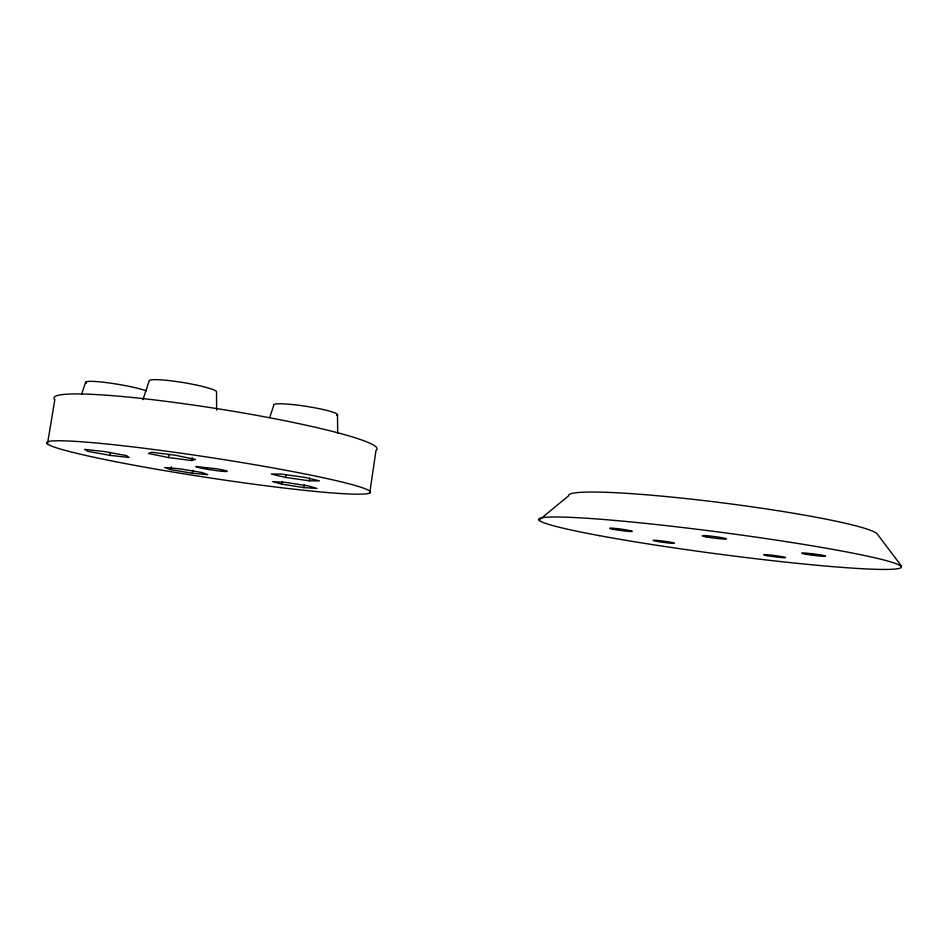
<?xml version="1.0" encoding="UTF-8"?>
<svg xmlns="http://www.w3.org/2000/svg" width="949" height="949" viewBox="0 0 949 949"><rect width="100%" height="100%" fill="white"/><g stroke="black" fill="none" stroke-linecap="round" stroke-linejoin="round"><path stroke-width="1.42" d="M369.719 493.053A163.916 10.119 8.7 0 0 143.631 448.213A163.916 10.119 8.7 0 0 112.623 461.107A163.916 10.119 8.7 0 0 369.719 493.053L376.029 450.277A163.501 14.804 9 0 0 217.024 408.639A163.501 14.804 9 0 0 54.828 399.648L47.45 444.013M281.924 484.204L272.636 481.594L285.708 482.412L308.176 485.888L317.013 488.45L303.834 487.584L281.924 484.204L282.339 481.451M285.59 477.442L271.307 474.049L281.046 474.014L305.448 477.477L319.433 480.882L309.315 480.811L285.59 477.442L286.017 474.666M303.834 487.584L304.249 484.844M309.315 480.811L309.742 478.035M168.59 457.572L148.447 453.456L151.449 452.222L175.268 455.235L195.458 459.411L191.781 460.514L168.59 457.572L169.041 454.69M171.022 469.684L164.663 467.466L180.191 468.877L201.983 472.519L207.807 474.666L192.386 473.243L171.022 469.684L171.484 466.778M191.781 460.514L192.232 457.62M192.386 473.243L192.837 470.348M109.894 455.354L129.04 457.465L126.49 455.591L104.141 451.51L84.663 449.375L87.877 451.356L109.894 455.354L110.369 452.471M269.706 417.596L273.739 405.259A32.313 3.547 8.8 0 1 307.654 406.575A32.313 3.547 8.8 0 1 336.741 415.401M142.955 399.659L149.171 380.917A34.152 3.784 9.4 0 1 182.967 382.53A34.152 3.784 9.4 0 1 216.55 391.937L216.609 410.098M81.59 394.25L85.647 382.222M539.293 519.969L568.665 495.769A155.731 12.195 7.3 0 1 716.293 502.08A155.731 12.195 7.3 0 1 877.184 533.907L901.55 566.197M337.464 414.583L337.725 433.242M86.549 383.242A32.42 3.31 9.5 0 1 106.691 382.637A32.42 3.31 9.5 0 1 146.276 390.881M196.229 466.54L196.135 466.552A15.753 0.961 8.7 0 0 209.088 469.553A15.753 0.961 8.7 0 0 226.716 471.523A15.753 0.961 8.7 0 0 217.013 468.877L196.229 466.54M599.436 535.651A182.872 10.937 7.5 0 0 897.968 568.665A182.872 10.937 7.5 0 0 664.181 525.402A182.872 10.937 7.5 0 0 599.436 535.651M805.428 554.133A11.957 0.712 7.2 0 0 825.167 556.28A11.957 0.712 7.2 0 0 810.351 553.54A11.957 0.712 7.2 0 0 805.428 554.133M767.195 555.663A11.008 0.617 7.4 0 0 785.298 557.68A11.008 0.617 7.4 0 0 771.501 555.165A11.008 0.617 7.4 0 0 767.195 555.663M657.171 541.393A10.736 0.605 7.6 0 0 674.371 543.303A10.736 0.605 7.6 0 0 660.041 540.728A10.736 0.605 7.6 0 0 657.171 541.393M613.445 529.34A11.447 0.7 7.7 0 0 632.117 531.464A11.447 0.7 7.7 0 0 617.502 528.688A11.447 0.7 7.7 0 0 613.445 529.34M706.329 536.885A12.23 0.783 7.4 0 0 726.199 539.02A12.23 0.783 7.4 0 0 710.315 536.066A12.23 0.783 7.4 0 0 706.329 536.885"/></g></svg>
